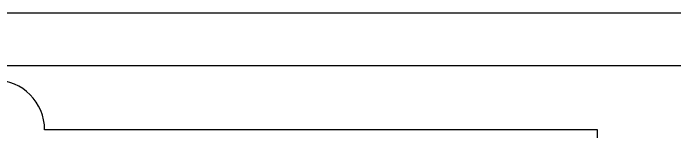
# Model space of a CAD drawing. Header units: millimetres. Extents: x 408 to 981, y 278 to 684.
# Drawn here: x 754.02 to 787.95, y 415.72 to 421.79 of the extents above; entities that cross this region are included whole.
import ezdxf

# ---------------------------------------------------------------- set-up
doc = ezdxf.new("R2010")
doc.units = ezdxf.units.MM
doc.layers.add('RED_2.5mm^2', color=1, linetype='Continuous')

msp = doc.modelspace()

# ---------------------------------------------------------------- linework, layer by layer
at = {"layer": 'RED_2.5mm^2'}
for p, q in [((847.964, 421.795), (674.951, 421.795)), ((814.858, 419.099), (671.675, 419.099)), ((783.976, 415.824), (755.633, 415.824)), ((783.976, 406.942), (783.976, 415.824))]:
    msp.add_line(p, q, dxfattribs=at)
msp.add_arc((753.093, 415.824), 2.54, 0, 180, dxfattribs=at)

doc.saveas('drawing.dxf')
